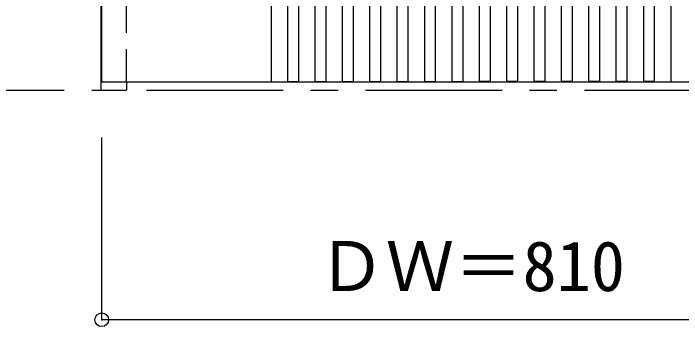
# Model space of a CAD drawing. Units: millimetres, scale not verified. Extents: x -6000 to 5700, y -4307 to 4260.
# Drawn here: x -1622 to -889, y 1160 to 1504 of the extents above; entities that cross this region are included whole.
import ezdxf
from ezdxf.enums import TextEntityAlignment as Align

# ---------------------------------------------------------------- set-up
doc = ezdxf.new("R2010")
doc.units = ezdxf.units.MM
doc.header["$LTSCALE"] = 30
doc.header["$PDMODE"] = 32
doc.header["$PDSIZE"] = 15
doc.linetypes.add('CHAIN1', pattern=[8, 5, -1, 1, -1])
doc.linetypes.add('DASHED1', pattern=[1.8, 1.2, -0.6])
for name, color, linetype in [('0-1_通り芯', 7, 'CHAIN1'), ('0-2_扉', 7, 'Continuous'), ('0-4_枠', 3, 'Continuous'), ('0-B_寸法', 4, 'Continuous')]:
    doc.layers.add(name, color=color, linetype=linetype)
doc.styles.add('ＭＳ ゴシック', font='')
doc.styles.get('ＭＳ ゴシック').set_extended_font_data('MS Gothic')

msp = doc.modelspace()

# ---------------------------------------------------------------- linework, layer by layer
at = {"layer": '0-1_通り芯'}
msp.add_line((-2916, 1420), (1678, 1420), dxfattribs=at)
at = {"layer": '0-2_扉'}
for p, q in [((-1525, 1429), (-1525, 3412)), ((-1339, 1429), (-1339, 3412)), ((-1321, 1429.5), (-1321, 3411.5)), ((-1309, 1429.5), (-1309, 3411.5)), ((-1291, 1429.5), (-1291, 3411.5)), ((-1279, 1429.5), (-1279, 3411.5)), ((-1261, 1429.5), (-1261, 3411.5)), ((-1249, 1429.5), (-1249, 3411.5)), ((-1231, 1429.5), (-1231, 3411.5)), ((-1219, 1429.5), (-1219, 3411.5)), ((-1201, 1429.5), (-1201, 3411.5)), ((-1189, 1429.5), (-1189, 3411.5)), ((-1171, 1429.5), (-1171, 3411.5)), ((-1159, 1429.5), (-1159, 3411.5)), ((-1141, 1429.5), (-1141, 3411.5)), ((-1129, 1429.5), (-1129, 3411.5)), ((-1111, 1429.5), (-1111, 3411.5)), ((-1099, 1429.5), (-1099, 3411.5)), ((-1081, 1429.5), (-1081, 3411.5)), ((-1069, 1429.5), (-1069, 3411.5)), ((-1051, 1429.5), (-1051, 3411.5)), ((-1039, 1429.5), (-1039, 3411.5)), ((-1021, 1429.5), (-1021, 3411.5)), ((-1009, 1429.5), (-1009, 3411.5)), ((-991, 1429.5), (-991, 3411.5)), ((-979, 1429.5), (-979, 3411.5)), ((-961, 1429.5), (-961, 3411.5)), ((-949, 1429.5), (-949, 3411.5)), ((-931, 1429.5), (-931, 3411.5)), ((-919, 1429.5), (-919, 3411.5)), ((-901, 1429), (-901, 3412)), ((-1525, 1429), (-715, 1429)), ((-1321, 1429.5), (-1309, 1429.5)), ((-1291, 1429.5), (-1279, 1429.5)), ((-1261, 1429.5), (-1249, 1429.5)), ((-1231, 1429.5), (-1219, 1429.5)), ((-1201, 1429.5), (-1189, 1429.5)), ((-1171, 1429.5), (-1159, 1429.5)), ((-1141, 1429.5), (-1129, 1429.5)), ((-1099, 1429.5), (-1111, 1429.5)), ((-1069, 1429.5), (-1081, 1429.5)), ((-1039, 1429.5), (-1051, 1429.5)), ((-1009, 1429.5), (-1021, 1429.5)), ((-979, 1429.5), (-991, 1429.5)), ((-949, 1429.5), (-961, 1429.5)), ((-919, 1429.5), (-931, 1429.5))]:
    msp.add_line(p, q, dxfattribs=at)
at = {"layer": '0-2_扉', "linetype": 'DASHED1'}
msp.add_line((-1021, 1429.5), (-1021, 1437), dxfattribs=at)
at = {"layer": '0-4_枠'}
for p, q in [((-1526, 3417), (-1526, 1420)), ((-1498, 1429), (-1498, 1420)), ((-1526, 1420), (-1498, 1420))]:
    msp.add_line(p, q, dxfattribs=at)
at = {"layer": '0-4_枠', "color": 4, "linetype": 'DASHED1'}
msp.add_line((-1498, 1429), (-1498, 3412), dxfattribs=at)
at = {"layer": '0-B_寸法'}
for p, q in [((-1525, 1168), (-1525, 1368)), ((-715, 1168), (-1525, 1168))]:
    msp.add_line(p, q, dxfattribs=at)
at = {"layer": '0-B_寸法', "color": 7}
msp.add_point((-1525, 1168), dxfattribs=at)

# ---------------------------------------------------------------- texts
at = {"layer": '0-B_寸法', "color": 7, "style": 'ＭＳ ゴシック'}
msp.add_text('ＤＷ＝810', height=54.99, dxfattribs=at).set_placement((-1288.75, 1183), align=Align.BOTTOM_LEFT)

doc.saveas('drawing.dxf')
